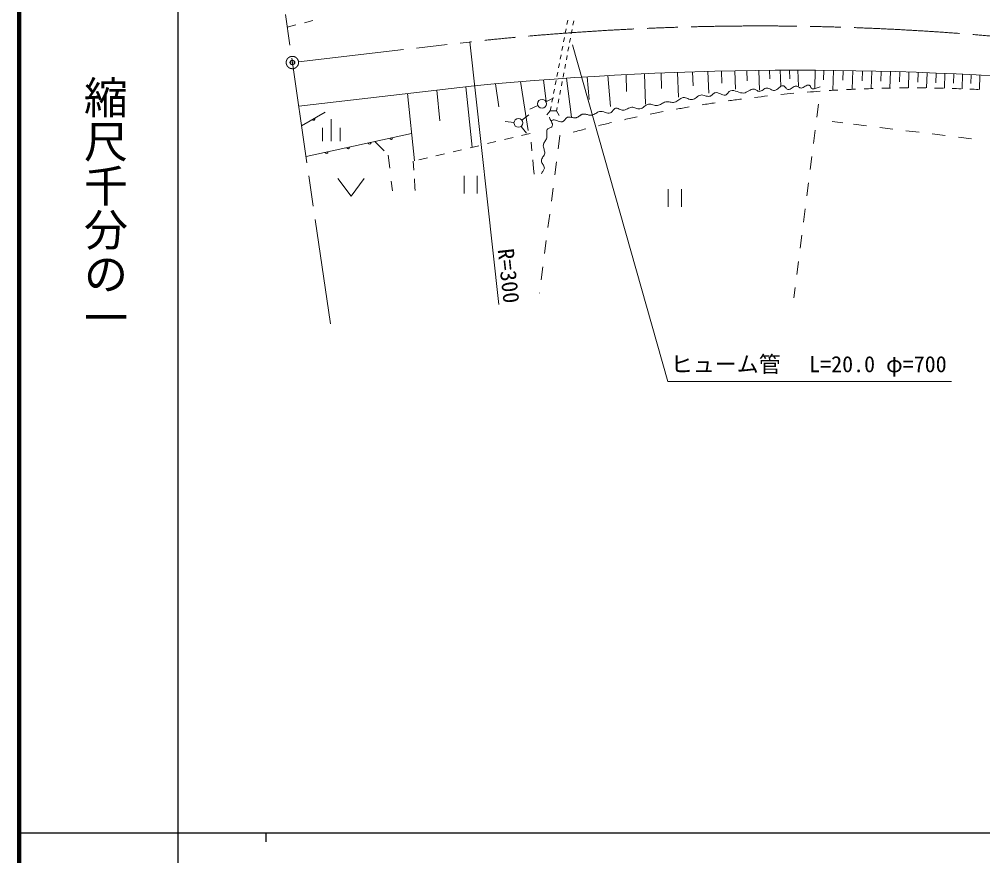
# Model space of a CAD drawing. Units: millimetres, scale not verified. Extents: x 40000 to 680000, y 20000 to 380000.
# Drawn here: x 40000 to 149414, y 202409 to 297379 of the extents above; entities that cross this region are included whole.
import ezdxf
from ezdxf.enums import TextEntityAlignment as Align

# ---------------------------------------------------------------- set-up
doc = ezdxf.new("R2010")
doc.units = ezdxf.units.MM
doc.header["$LTSCALE"] = 1000
doc.header["$PDMODE"] = 32
doc.header["$PDSIZE"] = 500
doc.linetypes.add('CHAIN', pattern=[18.5, 12, -1.5, 3.5, -1.5])
for name, color, linetype, lineweight in [('M-BGD', 7, 'Continuous', 13), ('M-BMK', 2, 'CHAIN', 13), ('M-STR-HTXT', 7, 'Continuous', 13), ('M-STR-STRC', 7, 'Continuous', 13), ('M-TTL', 2, 'Continuous', 140), ('M-TTL-BAND', 7, 'Continuous', 25)]:
    doc.layers.add(name, color=color, linetype=linetype, lineweight=lineweight)
doc.layers.add('M-OTRS', color=6, linetype='Continuous')
doc.styles.add('@ＭＳ ゴシック', font='')
doc.styles.add('ＭＳ ゴシック', font='')
doc.styles.get('@ＭＳ ゴシック').set_extended_font_data('@MS Gothic')
doc.styles.get('ＭＳ ゴシック').set_extended_font_data('MS Gothic')

# ---------------------------------------------------------------- blocks, each defined once
blk = doc.blocks.new('電力柱1')
at = {"color": 7, "linetype": 'Continuous', "lineweight": 13}
for p, q in [((-0.49, 0.061), (-1.483, 0.18)), ((0.4, 0.311), (1.186, 0.93)), ((0.316, -0.391), (0.934, -1.176))]:
    blk.add_line(p, q, dxfattribs=at)
blk.add_circle((0.007, 0.002), 0.5, dxfattribs=at)
blk = doc.blocks.new('荒地')
at = {"color": 7, "linetype": 'Continuous', "lineweight": 13}
for p, q in [((0, 0), (0, 2.5)), ((-1, 1.5), (-1, 0)), ((1, 1.5), (1, 0))]:
    blk.add_line(p, q, dxfattribs=at)
blk = doc.blocks.new('田')
at = {"color": 7, "linetype": 'Continuous', "lineweight": 13}
for p, q in [((-0.75, 2), (-0.75, 0)), ((0.75, 0), (0.75, 2))]:
    blk.add_line(p, q, dxfattribs=at)
blk = doc.blocks.new('畑')
at = {"color": 7, "linetype": 'Continuous', "lineweight": 13}
for p, q in [((-1.5, 2), (0, 0)), ((0, 0), (1.5, 2))]:
    blk.add_line(p, q, dxfattribs=at)
blk = doc.blocks.new('open_arrow')
at = {"color": 0, "linetype": 'Continuous', "lineweight": -2}
blk.add_lwpolyline([(7.5, 1.25), (0, 0), (7.5, -1.25)], dxfattribs=at)

msp = doc.modelspace()

# ---------------------------------------------------------------- linework, layer by layer
at = {"layer": 'M-BGD', "linetype": 'CHAIN'}
msp.add_line((75331, 262781), (66696, 322157), dxfattribs=at)
at = {"layer": 'M-BGD'}
for p, q in [((102279, 297284), (102185, 296793)), ((102974, 297189), (102880, 296698)), ((102091, 296302), (101997, 295811)), ((102786, 296207), (102692, 295716)), ((101715, 294338), (101621, 293847)), ((101903, 295320), (101809, 294829)), ((102597, 295224), (102503, 294733)), ((101527, 293356), (101433, 292865)), ((102221, 293260), (102127, 292769)), ((102409, 294242), (102315, 293751)), ((101338, 292374), (101244, 291882)), ((102033, 292278), (101939, 291787)), ((101150, 291391), (101056, 290900)), ((101845, 291296), (101751, 290805)), ((108904, 291099), (108971, 289171)), ((110992, 291200), (111112, 287754)), ((112887, 291281), (112948, 289514)), ((114761, 291353), (114859, 288536)), ((116462, 291410), (116517, 289821)), ((118214, 291460), (118299, 289006)), ((119740, 291498), (119787, 290143)), ((121250, 291529), (121322, 289445)), ((122620, 291552), (122660, 290391)), ((123975, 291570), (124052, 289344)), ((125204, 291582), (125237, 290613)), ((126414, 291590), (126477, 289786)), ((127478, 291594), (127512, 290621)), ((128415, 291595), (128478, 289786)), ((130397, 291590), (130328, 289511)), ((131366, 291584), (131331, 290512)), ((132476, 291574), (132400, 289308)), ((133570, 291560), (133533, 290455)), ((134663, 291544), (134592, 289425)), ((135741, 291525), (135704, 290398)), ((136818, 291503), (136751, 289510)), ((137880, 291478), (137842, 290342)), ((138941, 291450), (138878, 289563)), ((139987, 291420), (139949, 290287)), ((141032, 291387), (140972, 289585)), ((142063, 291351), (142025, 290233)), ((143092, 291313), (143034, 289580)), ((144108, 291273), (144071, 290180)), ((145122, 291230), (145065, 289546)), ((146122, 291185), (146087, 290127)), ((147121, 291137), (147066, 289487)), ((148107, 291087), (148073, 290075)), ((94066, 290053), (94449, 287429)), ((96937, 290301), (97791, 284764)), ((99552, 290508), (99818, 288030)), ((100962, 290409), (100868, 289918)), ((101657, 290314), (101562, 289823)), ((102131, 290694), (102709, 286265)), ((104488, 290849), (104736, 288255)), ((106836, 290988), (107160, 287475)), ((149091, 291035), (149036, 289403)), ((71734, 287519), (91648, 289828)), ((84090, 288952), (84878, 281295)), ((87408, 289336), (87767, 285852)), ((90726, 289721), (91433, 282850)), ((100774, 289427), (100680, 288936)), ((101468, 289332), (101374, 288841)), ((99808, 288014), (100698, 288471)), ((100586, 288445), (100492, 287954)), ((101280, 288350), (101186, 287858)), ((72057, 285298), (74753, 286844)), ((98905, 287584), (97991, 287180)), ((100307, 286992), (99919, 286542)), ((100398, 287463), (100307, 286992)), ((101020, 286992), (100307, 286992)), ((101092, 287367), (101020, 286992)), ((101020, 286992), (101327, 286440)), ((130773, 287748), (130583, 286260)), ((133527, 285610), (132311, 285759)), ((130393, 284772), (130203, 283284)), ((136229, 285277), (134740, 285460)), ((139206, 284912), (137717, 285095)), ((142184, 284546), (140695, 284729)), ((72566, 281792), (84558, 284401)), ((80362, 283488), (81423, 282427)), ((93156, 283259), (94129, 283490)), ((95102, 283721), (96075, 283952)), ((97048, 284183), (98021, 284413)), ((98118, 283418), (98215, 282423)), ((101399, 284160), (101206, 282673)), ((145162, 284181), (143673, 284364)), ((148139, 283816), (146650, 283998)), ((89264, 282336), (90237, 282566)), ((91210, 282797), (92183, 283028)), ((81886, 281964), (82066, 280475)), ((84798, 280262), (84730, 281260)), ((85372, 281412), (86345, 281643)), ((87318, 281874), (88291, 282105)), ((98312, 281428), (98409, 280432)), ((130013, 281796), (129822, 280308)), ((98409, 280432), (98471, 279796)), ((101012, 281185), (100818, 279698)), ((84934, 278267), (84866, 279264)), ((82245, 278985), (82374, 277909)), ((84956, 277956), (84934, 278267)), ((100624, 278210), (100431, 276723)), ((129632, 278820), (129442, 277332)), ((129252, 275845), (129062, 274357)), ((100237, 275235), (100043, 273748)), ((128872, 272869), (128681, 271381)), ((99849, 272261), (99656, 270773)), ((99462, 269286), (99268, 267798)), ((128491, 269893), (128301, 268405)), ((99075, 266311), (99072, 266290)), ((128111, 266917), (127961, 265745))]:
    msp.add_line(p, q, dxfattribs=at)
for points in [[(104346, 286589), (104432, 286570), (104518, 286549), (104604, 286528), (104690, 286509), (104777, 286494), (104864, 286485), (104950, 286483), (105036, 286491), (105151, 286520), (105260, 286568), (105365, 286629), (105468, 286696), (105571, 286763), (105676, 286824), (105785, 286873), (105900, 286904), (106055, 286911), (106211, 286890), (106368, 286852), (106525, 286805), (106681, 286762), (106836, 286732), (106989, 286726), (107139, 286753), (107223, 286796), (107295, 286860), (107359, 286938), (107419, 287022), (107479, 287106), (107543, 287182), (107616, 287242), (107702, 287279), (107810, 287290), (107917, 287273), (108024, 287237), (108130, 287190), (108238, 287140), (108346, 287095), (108455, 287064), (108565, 287054), (108697, 287071), (108824, 287109), (108949, 287160), (109072, 287219), (109196, 287279), (109321, 287332), (109448, 287372), (109579, 287392), (109693, 287387), (109806, 287364), (109919, 287328), (110031, 287288), (110142, 287249), (110254, 287217), (110367, 287200), (110480, 287204), (110612, 287239), (110736, 287300), (110854, 287377), (110969, 287463), (111084, 287549), (111202, 287628), (111325, 287691), (111456, 287730), (111583, 287738), (111709, 287725), (111836, 287696), (111962, 287660), (112089, 287622), (112216, 287592), (112343, 287575), (112470, 287579), (112594, 287608), (112712, 287654), (112827, 287713), (112940, 287779), (113053, 287846), (113168, 287907), (113286, 287958), (113408, 287992), (113534, 288006), (113661, 288002), (113788, 287988), (113916, 287969), (114044, 287950), (114172, 287937), (114298, 287937), (114422, 287955), (114552, 287999), (114675, 288065), (114793, 288144), (114908, 288229), (115024, 288313), (115142, 288388), (115266, 288446), (115398, 288480), (115531, 288483), (115662, 288459), (115793, 288417), (115924, 288367), (116055, 288316), (116186, 288275), (116317, 288252), (116449, 288255), (116577, 288290), (116696, 288351), (116809, 288428), (116919, 288514), (117030, 288600), (117142, 288679), (117261, 288742), (117388, 288781), (117514, 288789), (117641, 288773), (117768, 288741), (117896, 288702), (118023, 288663), (118150, 288632), (118276, 288619), (118402, 288631), (118490, 288662), (118571, 288712), (118647, 288773), (118720, 288841), (118794, 288908), (118870, 288968), (118951, 289015), (119040, 289044), (119187, 289048), (119333, 289018), (119479, 288966), (119624, 288902), (119769, 288840), (119914, 288791), (120059, 288767), (120204, 288781), (120287, 288816), (120360, 288873), (120425, 288944), (120486, 289023), (120547, 289101), (120612, 289173), (120684, 289231), (120767, 289269), (120951, 289294), (121137, 289278), (121324, 289232), (121512, 289170), (121700, 289103), (121890, 289045), (122079, 289009), (122269, 289006), (122420, 289037), (122567, 289095), (122709, 289169), (122850, 289250), (122991, 289329), (123133, 289396), (123280, 289441), (123432, 289457), (123512, 289444), (123588, 289414), (123661, 289371), (123733, 289323), (123805, 289276), (123878, 289234), (123954, 289205), (124033, 289194), (124148, 289209), (124256, 289250), (124362, 289308), (124465, 289375), (124569, 289442), (124674, 289503), (124782, 289548), (124897, 289569), (125008, 289562), (125116, 289531), (125223, 289486), (125329, 289433), (125435, 289381), (125541, 289337), (125649, 289310), (125760, 289306), (125893, 289341), (126016, 289408), (126133, 289496), (126248, 289593), (126362, 289687), (126480, 289766), (126604, 289818), (126736, 289832), (126818, 289811), (126890, 289765), (126956, 289702), (127018, 289630), (127081, 289558), (127147, 289494), (127218, 289444), (127299, 289419), (127422, 289423), (127540, 289460), (127654, 289519), (127768, 289591), (127881, 289664), (127996, 289730), (128115, 289777), (128238, 289794), (128312, 289785), (128383, 289760), (128452, 289724), (128520, 289683), (128587, 289641), (128656, 289605), (128727, 289579), (128801, 289569), (128919, 289586), (129034, 289632), (129146, 289697), (129256, 289768), (129366, 289836), (129476, 289889), (129588, 289916), (129702, 289907), (129759, 289878), (129804, 289831), (129840, 289771), (129872, 289704), (129904, 289637), (129940, 289576), (129984, 289526), (130040, 289494), (130151, 289473), (130263, 289478), (130375, 289503), (130488, 289542), (130601, 289589), (130715, 289639), (130828, 289684), (130941, 289719)], [(99292, 279846), (99339, 279924), (99391, 280001), (99446, 280078), (99499, 280154), (99548, 280232), (99588, 280313), (99617, 280396), (99630, 280484), (99620, 280592), (99583, 280696), (99529, 280797), (99466, 280897), (99402, 280996), (99346, 281097), (99307, 281201), (99292, 281310), (99308, 281424), (99347, 281533), (99402, 281639), (99467, 281742), (99533, 281846), (99593, 281951), (99640, 282060), (99668, 282173), (99671, 282291), (99655, 282408), (99626, 282526), (99591, 282643), (99556, 282760), (99528, 282877), (99513, 282994), (99518, 283112), (99543, 283217), (99583, 283317), (99635, 283414), (99693, 283509), (99752, 283603), (99809, 283699), (99857, 283797), (99893, 283900), (99914, 284021), (99917, 284146), (99910, 284273), (99900, 284401), (99894, 284527), (99899, 284649), (99921, 284766), (99968, 284876), (100022, 284940), (100094, 284987), (100177, 285024), (100265, 285057), (100351, 285091), (100428, 285131), (100490, 285182), (100531, 285252), (100553, 285375), (100538, 285498), (100496, 285621), (100437, 285745), (100369, 285869), (100302, 285994), (100246, 286120), (100209, 286248)], [(100452, 285718), (100449, 285741), (100447, 285765), (100448, 285789), (100451, 285813), (100456, 285836), (100465, 285857), (100478, 285875), (100494, 285890), (100620, 285946), (100757, 285955), (100901, 285930), (101050, 285884), (101203, 285829), (101357, 285778), (101509, 285744), (101658, 285740), (101661, 285740), (101665, 285741), (101668, 285742), (101672, 285744), (101675, 285745), (101679, 285746), (101682, 285748), (101686, 285749)], [(101686, 285749), (101703, 285756), (101719, 285764), (101735, 285772), (101751, 285782), (101767, 285791), (101782, 285802), (101797, 285813), (101811, 285824)], [(101811, 285824), (101834, 285844), (101856, 285865), (101877, 285886), (101898, 285908), (101918, 285930), (101938, 285953), (101957, 285976), (101977, 285999)], [(101977, 285999), (102000, 286027), (102023, 286054), (102046, 286081), (102070, 286107), (102095, 286133), (102120, 286157), (102147, 286181), (102175, 286202)], [(102175, 286202), (102189, 286213), (102203, 286222), (102217, 286232), (102232, 286241), (102247, 286249), (102263, 286256), (102279, 286261), (102296, 286265), (102400, 286276), (102505, 286273), (102610, 286259), (102715, 286238), (102821, 286216), (102926, 286196), (103032, 286182), (103138, 286179)], [(103138, 286179), (103150, 286179), (103162, 286180), (103175, 286180), (103187, 286181), (103199, 286183), (103211, 286184), (103223, 286187), (103234, 286190), (103285, 286208), (103335, 286229), (103383, 286253), (103431, 286279), (103477, 286307), (103523, 286336), (103567, 286367), (103611, 286399)], [(103611, 286399), (103654, 286431), (103698, 286463), (103743, 286493), (103789, 286521), (103836, 286547), (103884, 286570), (103934, 286589), (103985, 286603), (104030, 286612), (104074, 286616), (104120, 286617), (104165, 286616), (104211, 286612), (104256, 286606), (104301, 286598), (104346, 286589)]]:
    msp.add_lwpolyline(points, dxfattribs=at)
msp.add_circle((99363, 287786), 500, dxfattribs=at)
for centre, radius, start, end in [((128390, -91178), 382774, 84.56669, 95.50825), ((141577, 138137), 151449, 95.1547, 95.72217), ((141577, 138137), 151449, 94.01975, 94.58722), ((141577, 138137), 151449, 93.26311, 93.64143), ((141577, 138137), 151449, 92.50648, 92.8848), ((141577, 138137), 151449, 91.74984, 92.12816), ((141577, 138137), 151449, 90.99321, 91.37153), ((141577, 138137), 151449, 90.23658, 90.61489), ((141577, 138137), 151449, 89.47994, 89.85826), ((141577, 138137), 151449, 88.72331, 89.10163), ((141577, 138137), 151449, 87.96668, 88.34499), ((141577, 138137), 151449, 87.21004, 87.58836), ((141577, 138137), 151449, 98.55955, 99.12702), ((141577, 138137), 151449, 97.4246, 97.99207), ((141577, 138137), 151449, 96.28965, 96.85712), ((141577, 138137), 151449, 100.82945, 101.39692), ((141577, 138137), 151449, 99.6945, 100.26197), ((73405, 286071), 150, 209.83554, 29.83554), ((141577, 138137), 151449, 103.09935, 103.66682), ((141577, 138137), 151449, 101.9644, 102.53187), ((141577, 138137), 151449, 104.2343, 104.80177), ((79784, 283362), 150, 192.2725, 12.2725), ((82227, 283893), 150, 192.2725, 12.2725), ((141577, 138137), 151449, 105.36925, 105.38412), ((74898, 282299), 150, 192.2725, 12.2725), ((77341, 282831), 150, 192.2725, 12.2725)]:
    msp.add_arc(centre, radius, start, end, dxfattribs=at)
at = {"layer": 'M-BMK'}
msp.add_line((71709, 292550), (91084, 294796), dxfattribs=at)
msp.add_circle((71014, 292469), 700, dxfattribs=at)
msp.add_arc((124133, -3378), 300000, 82.13675, 96.32462, dxfattribs=at)
at = {"layer": 'M-OTRS'}
msp.add_point((71014, 292469), dxfattribs=at)
at = {"layer": 'M-STR-HTXT'}
msp.add_line((91167, 294805), (94464, 264987), dxfattribs=at)
msp.add_lwpolyline([(102824, 294465), (113653, 256256), (145875, 256256)], dxfattribs=at)
at = {"layer": 'M-STR-STRC'}
for p, q in [((71406, 296741), (70437, 296497)), ((73346, 297230), (72376, 296985)), ((70437, 296497), (70428, 296495))]:
    msp.add_line(p, q, dxfattribs=at)
at = {"layer": 'M-TTL'}
msp.add_line((40000, 380000), (40000, 20000), dxfattribs=at)
at = {"layer": 'M-TTL-BAND'}
for p, q in [((58000, 370000), (58000, 20000)), ((40000, 205000), (579000, 205000)), ((68000, 205000), (68000, 204000))]:
    msp.add_line(p, q, dxfattribs=at)

# ---------------------------------------------------------------- block references
at = {"layer": 'M-BGD', "xscale": 1000, "yscale": 1000}
for name, p in [('荒地', (75425, 283540)), ('畑', (77673, 277308)), ('田', (91260, 277615)), ('田', (114451, 276082))]:
    msp.add_blockref(name, p, dxfattribs=at)
at = {"layer": 'M-BGD', "xscale": 1000, "yscale": 1000, "rotation": 0.08181}
msp.add_blockref('電力柱1', (96675, 285609), dxfattribs=at)
at = {"layer": 'M-STR-HTXT', "rotation": 285.8}
msp.add_blockref('open_arrow', (102824, 294465), dxfattribs=at)

# ---------------------------------------------------------------- texts
at = {"layer": 'M-STR-HTXT', "style": 'ＭＳ ゴシック'}
msp.add_text('R=300', height=1833, rotation=276.309, dxfattribs=at).set_placement((94464, 264987), align=Align.BOTTOM_RIGHT)
for s, p in [('ヒューム管', (120224, 256756)), ('L=20.0 φ=700', (137511, 256756))]:
    msp.add_text(s, height=1833, dxfattribs=at).set_placement(p, align=Align.BOTTOM_CENTER)
at = {"layer": 'M-TTL-BAND', "style": '@ＭＳ ゴシック'}
msp.add_text('縮尺千分の一', height=3666, rotation=270, dxfattribs=at).set_placement((49777, 261030), align=Align.MIDDLE_RIGHT)

doc.saveas('drawing.dxf')
